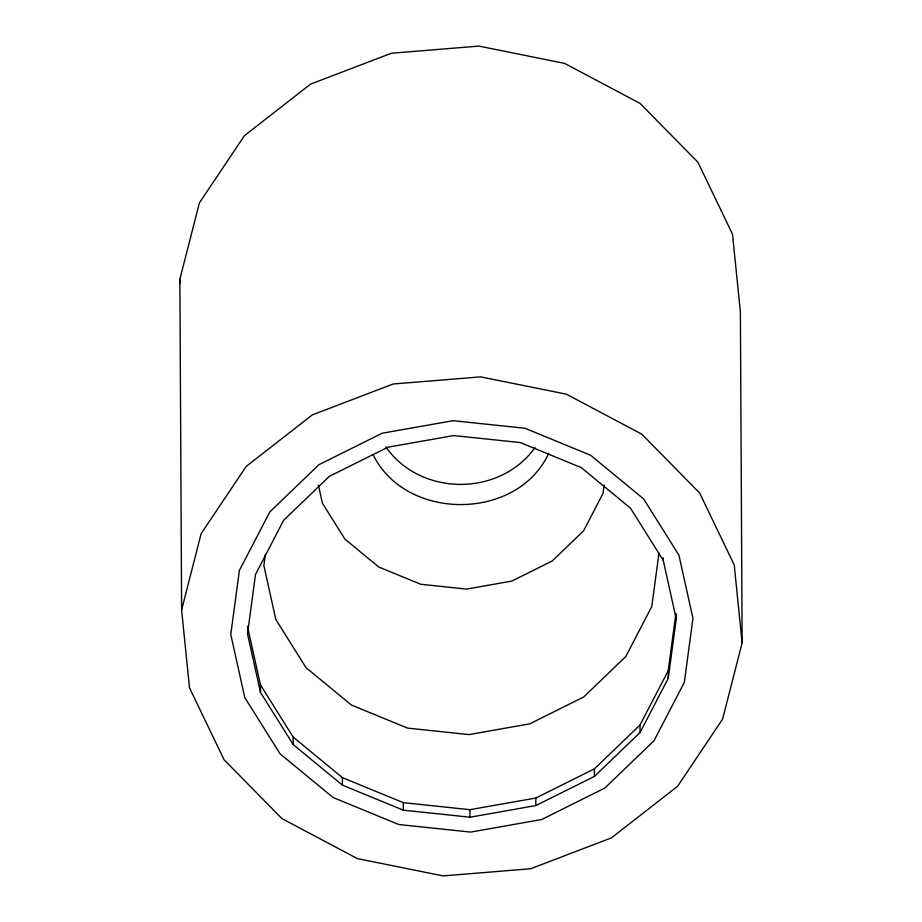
<?xml version="1.0" encoding="UTF-8"?>
<svg xmlns="http://www.w3.org/2000/svg" width="922" height="922" viewBox="0 0 922 922"><rect width="100%" height="100%" fill="white"/><g stroke="black" fill="none" stroke-linecap="round" stroke-linejoin="round"><path stroke-width="1.38" d="M265.375 554.295L263.865 565.52L275.839 619.549L306 667.62L351.386 705.03L407.547 728.103L468.987 734.592L529.701 723.862L583.741 696.951L625.808 656.51L651.796 606.48L658.976 553.177M604.129 485.041L602.988 493.489L583.591 530.818L552.197 561.002L511.871 581.079L466.567 589.089L420.709 584.248L378.804 567.03L344.932 539.116L322.423 503.239L318.413 485.168M668.254 678.269L676.229 618.939L663.241 560.334L630.521 508.195L581.309 467.627L520.4 442.595L453.751 435.564L387.908 447.205L329.304 476.386L283.665 520.25L255.486 574.51L247.499 633.84L260.5 692.445L293.208 744.584L342.431 785.152L403.34 810.173L469.978 817.215L535.82 805.574L594.436 776.393L640.064 732.517L668.254 678.269L668.208 670.743L675.814 614.236M179.871 279.205L199.394 202.898L244.434 135.672L310.587 84.109L391.389 53.246L478.91 46.1L564.598 63.388L640.052 103.402L697.908 162.226L732.483 234.119L740.389 312.028L742.129 642.795L722.606 719.102L677.566 786.328L611.413 837.891L530.611 868.755L443.09 875.9L357.402 858.613L281.948 818.598L224.092 759.774L189.517 687.881L181.611 609.972L179.871 279.205L180.309 283.446M181.611 609.972L201.123 533.677L246.174 466.451L312.328 414.888L393.118 384.013L480.639 376.879L566.327 394.155L641.793 434.17L699.637 493.005L734.212 564.898L742.129 642.795M548.74 453.301C517.438 521.184 405.738 521.668 373.041 454.569M247.453 626.315L260.453 684.919L293.161 737.058L342.385 777.626L403.294 802.647L469.943 809.689L535.786 798.049L594.39 768.856L640.018 724.992L668.208 670.743M676.206 613.914L676.229 618.939M663.218 557.822L663.241 560.334M640.018 724.992L640.064 732.517M594.39 768.856L594.436 776.393M535.786 798.049L535.82 805.574M469.943 809.689L469.978 817.215M403.294 802.647L403.34 810.173M342.385 777.626L342.431 785.152M293.161 737.058L293.208 744.584M260.453 684.919L260.5 692.445M534.933 447.585A87.383 77.794 -0.3 0 1 385.961 446.963M239.386 570.464L230.777 634.428L244.791 697.597L280.058 753.804L333.107 797.53L398.777 824.51L470.612 832.093L541.594 819.543L604.774 788.091L653.963 740.804L684.343 682.315L692.952 618.351L678.938 555.182L643.683 498.975L590.622 455.249L524.964 428.269L453.117 420.686L382.146 433.236L318.966 464.688L269.777 511.975L239.386 570.464"/></g></svg>
